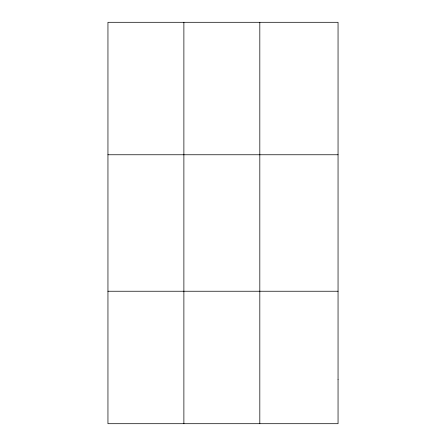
<?xml version="1.0" encoding="UTF-8"?>
<svg xmlns="http://www.w3.org/2000/svg" width="446" height="446" viewBox="0 0 446 446"><rect width="100%" height="100%" fill="white"/><g stroke="black" fill="none" stroke-linecap="round" stroke-linejoin="round"><path stroke-width="0.67" d="M183.88 22.3L183.88 423.7M259.817 22.3L259.817 423.7M107.949 154.762L338.051 154.762M107.949 291.238L338.051 291.238M338.051 379.546L338.051 423.7L107.949 423.7L107.949 22.3L338.051 22.3L338.051 379.546"/></g></svg>
